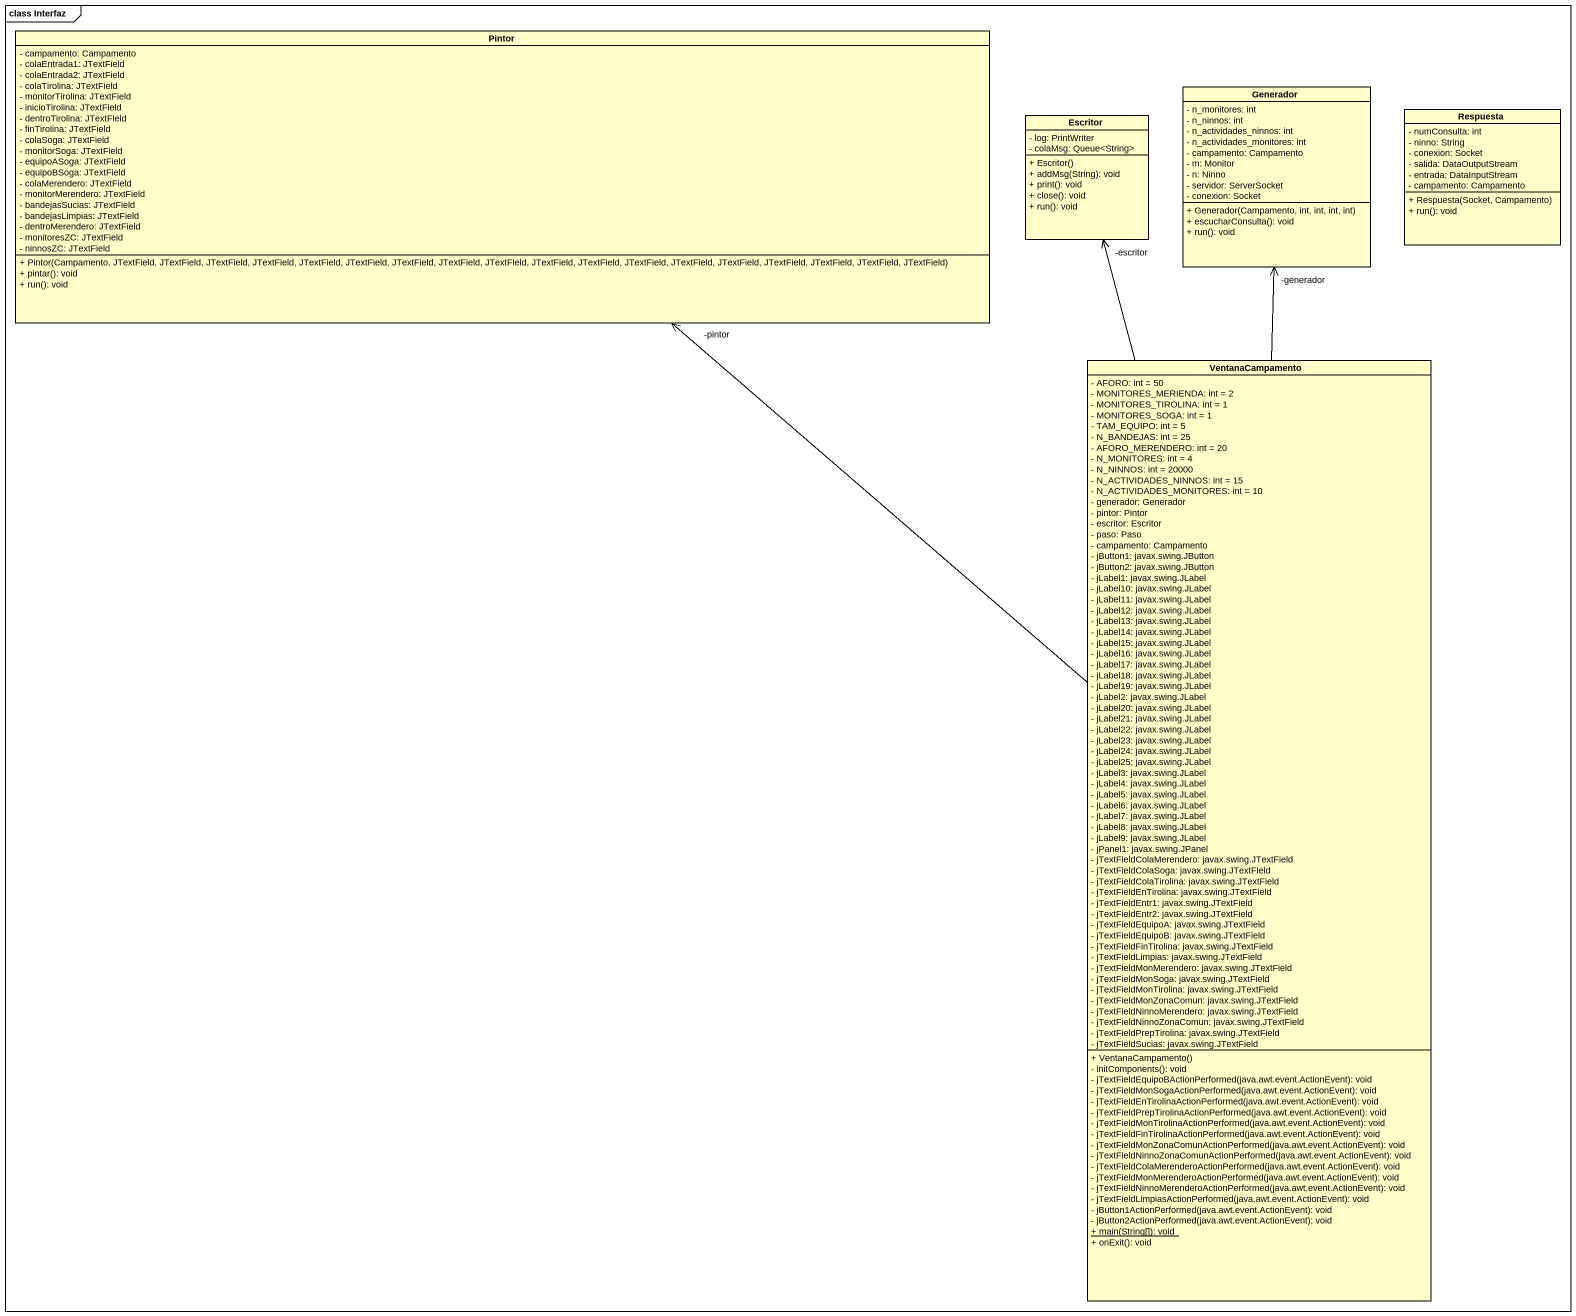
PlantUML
@startuml
mainframe class Interfaz
hide circle
hide empty members
skinparam classAttributeIconSize 0
class Pintor {
  - campamento: Campamento
  - colaEntrada1: JTextField
  - colaEntrada2: JTextField
  - colaTirolina: JTextField
  - monitorTirolina: JTextField
  - inicioTirolina: JTextField
  - dentroTirolina: JTextField
  - finTirolina: JTextField
  - colaSoga: JTextField
  - monitorSoga: JTextField
  - equipoASoga: JTextField
  - equipoBSoga: JTextField
  - colaMerendero: JTextField
  - monitorMerendero: JTextField
  - bandejasSucias: JTextField
  - bandejasLimpias: JTextField
  - dentroMerendero: JTextField
  - monitoresZC: JTextField
  - ninnosZC: JTextField
  + Pintor(Campamento, JTextField, JTextField, JTextField, JTextField, JTextField, JTextField, JTextField, JTextField, JTextField, JTextField, JTextField, JTextField, JTextField, JTextField, JTextField, JTextField, JTextField, JTextField)
  + pintar(): void
  + run(): void
}
class Generador {
  - n_monitores: int
  - n_ninnos: int
  - n_actividades_ninnos: int
  - n_actividades_monitores: int
  - campamento: Campamento
  - m: Monitor
  - n: Ninno
  - servidor: ServerSocket
  - conexion: Socket
  + Generador(Campamento, int, int, int, int)
  + escucharConsulta(): void
  + run(): void
}
class Escritor {
  - log: PrintWriter
  - colaMsg: Queue<String>
  + Escritor()
  + addMsg(String): void
  + print(): void
  + close(): void
  + run(): void
}
class Respuesta {
  - numConsulta: int
  - ninno: String
  - conexion: Socket
  - salida: DataOutputStream
  - entrada: DataInputStream
  - campamento: Campamento
  + Respuesta(Socket, Campamento)
  + run(): void
}
class VentanaCampamento {
  - AFORO: int = 50
  - MONITORES_MERIENDA: int = 2
  - MONITORES_TIROLINA: int = 1
  - MONITORES_SOGA: int = 1
  - TAM_EQUIPO: int = 5
  - N_BANDEJAS: int = 25
  - AFORO_MERENDERO: int = 20
  - N_MONITORES: int = 4
  - N_NINNOS: int = 20000
  - N_ACTIVIDADES_NINNOS: int = 15
  - N_ACTIVIDADES_MONITORES: int = 10
  - generador: Generador
  - pintor: Pintor
  - escritor: Escritor
  - paso: Paso
  - campamento: Campamento
  - jButton1: javax.swing.JButton
  - jButton2: javax.swing.JButton
  - jLabel1: javax.swing.JLabel
  - jLabel10: javax.swing.JLabel
  - jLabel11: javax.swing.JLabel
  - jLabel12: javax.swing.JLabel
  - jLabel13: javax.swing.JLabel
  - jLabel14: javax.swing.JLabel
  - jLabel15: javax.swing.JLabel
  - jLabel16: javax.swing.JLabel
  - jLabel17: javax.swing.JLabel
  - jLabel18: javax.swing.JLabel
  - jLabel19: javax.swing.JLabel
  - jLabel2: javax.swing.JLabel
  - jLabel20: javax.swing.JLabel
  - jLabel21: javax.swing.JLabel
  - jLabel22: javax.swing.JLabel
  - jLabel23: javax.swing.JLabel
  - jLabel24: javax.swing.JLabel
  - jLabel25: javax.swing.JLabel
  - jLabel3: javax.swing.JLabel
  - jLabel4: javax.swing.JLabel
  - jLabel5: javax.swing.JLabel
  - jLabel6: javax.swing.JLabel
  - jLabel7: javax.swing.JLabel
  - jLabel8: javax.swing.JLabel
  - jLabel9: javax.swing.JLabel
  - jPanel1: javax.swing.JPanel
  - jTextFieldColaMerendero: javax.swing.JTextField
  - jTextFieldColaSoga: javax.swing.JTextField
  - jTextFieldColaTirolina: javax.swing.JTextField
  - jTextFieldEnTirolina: javax.swing.JTextField
  - jTextFieldEntr1: javax.swing.JTextField
  - jTextFieldEntr2: javax.swing.JTextField
  - jTextFieldEquipoA: javax.swing.JTextField
  - jTextFieldEquipoB: javax.swing.JTextField
  - jTextFieldFinTirolina: javax.swing.JTextField
  - jTextFieldLimpias: javax.swing.JTextField
  - jTextFieldMonMerendero: javax.swing.JTextField
  - jTextFieldMonSoga: javax.swing.JTextField
  - jTextFieldMonTirolina: javax.swing.JTextField
  - jTextFieldMonZonaComun: javax.swing.JTextField
  - jTextFieldNinnoMerendero: javax.swing.JTextField
  - jTextFieldNinnoZonaComun: javax.swing.JTextField
  - jTextFieldPrepTirolina: javax.swing.JTextField
  - jTextFieldSucias: javax.swing.JTextField
  + VentanaCampamento()
  - initComponents(): void
  - jTextFieldEquipoBActionPerformed(java.awt.event.ActionEvent): void
  - jTextFieldMonSogaActionPerformed(java.awt.event.ActionEvent): void
  - jTextFieldEnTirolinaActionPerformed(java.awt.event.ActionEvent): void
  - jTextFieldPrepTirolinaActionPerformed(java.awt.event.ActionEvent): void
  - jTextFieldMonTirolinaActionPerformed(java.awt.event.ActionEvent): void
  - jTextFieldFinTirolinaActionPerformed(java.awt.event.ActionEvent): void
  - jTextFieldMonZonaComunActionPerformed(java.awt.event.ActionEvent): void
  - jTextFieldNinnoZonaComunActionPerformed(java.awt.event.ActionEvent): void
  - jTextFieldColaMerenderoActionPerformed(java.awt.event.ActionEvent): void
  - jTextFieldMonMerenderoActionPerformed(java.awt.event.ActionEvent): void
  - jTextFieldNinnoMerenderoActionPerformed(java.awt.event.ActionEvent): void
  - jTextFieldLimpiasActionPerformed(java.awt.event.ActionEvent): void
  - jButton1ActionPerformed(java.awt.event.ActionEvent): void
  - jButton2ActionPerformed(java.awt.event.ActionEvent): void
  {static} + main(String[]): void
  + onExit(): void
}
VentanaCampamento -up-> "-pintor" Pintor
VentanaCampamento -up-> "-generador" Generador
VentanaCampamento -up-> "-escritor" Escritor
@enduml
